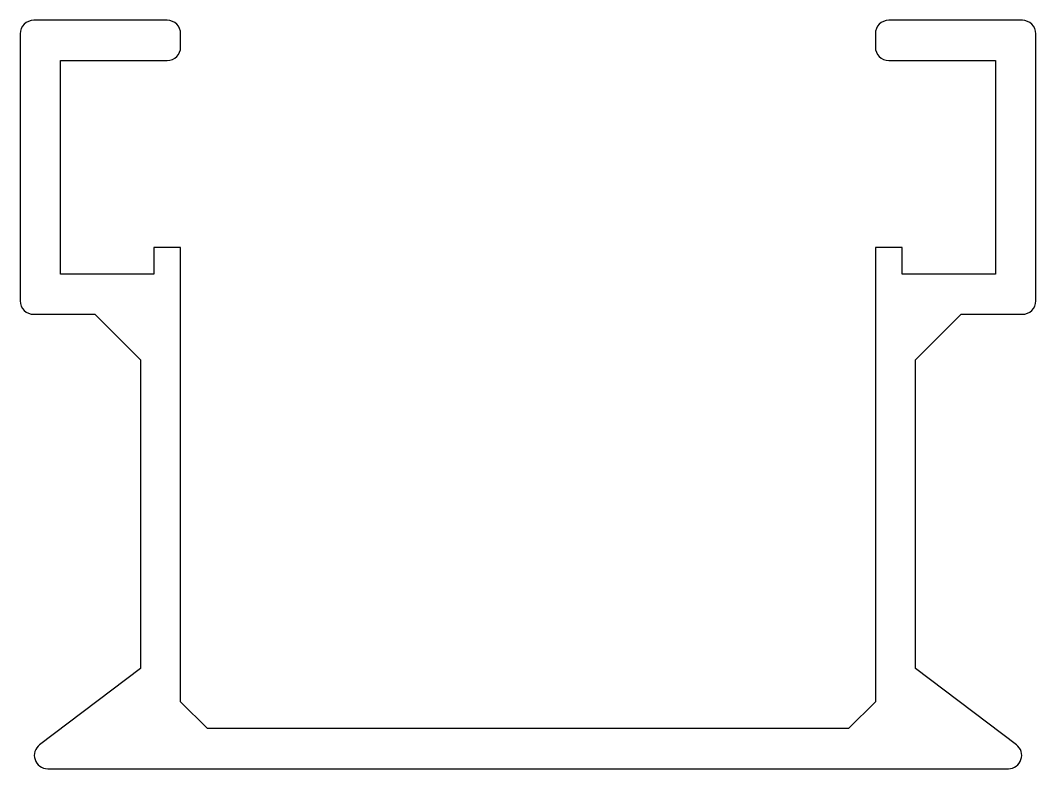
# Model space of a CAD drawing. Extents: x 155.5 to 193.5, y 208.8 to 236.8.
import ezdxf

# ---------------------------------------------------------------- set-up
doc = ezdxf.new("R2010")
doc.units = 0
doc.layers.get('0').update_dxf_attribs({"linetype": 'CONTINUOUS'})

msp = doc.modelspace()

# ---------------------------------------------------------------- linework, layer by layer
msp.add_lwpolyline([(188.455, 228.302), (187.455, 228.302), (187.455, 211.302), (186.455, 210.302), (162.455, 210.302), (161.455, 211.302), (161.455, 228.302), (160.455, 228.302), (160.455, 227.302), (156.955, 227.302), (156.955, 235.302), (160.955, 235.302, 0.414214), (161.455, 235.802), (161.455, 236.302, 0.414214), (160.955, 236.802), (155.955, 236.802, 0.414214), (155.455, 236.302), (155.455, 226.302, 0.414214), (155.955, 225.802), (158.248, 225.802), (159.955, 224.095), (159.955, 212.552), (156.178, 209.701, 0.719599), (156.479, 208.802), (192.431, 208.802, 0.719599), (192.732, 209.701), (188.955, 212.552), (188.955, 224.095), (190.662, 225.802), (192.955, 225.802, 0.414214), (193.455, 226.302), (193.455, 236.302, 0.414214), (192.955, 236.802), (187.955, 236.802, 0.414214), (187.455, 236.302), (187.455, 235.802, 0.414214), (187.955, 235.302), (191.955, 235.302), (191.955, 227.302), (188.455, 227.302)], format="xyb", close=True)

doc.saveas('drawing.dxf')
